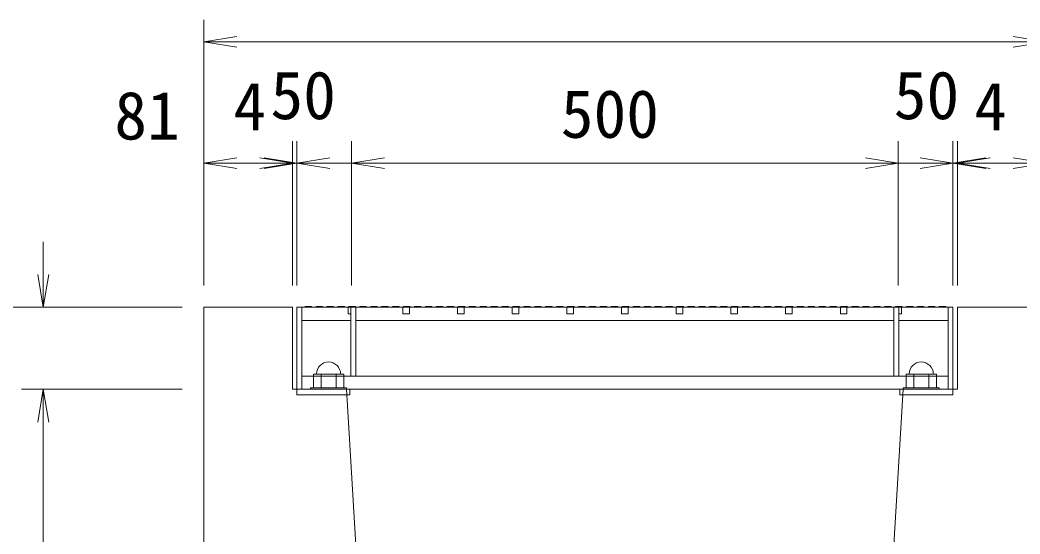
# Model space of a CAD drawing. Units: millimetres, scale not verified. Extents: x 0 to 84100, y 0 to 59400.
# Drawn here: x 15357 to 19929, y 14408 to 16759 of the extents above; entities that cross this region are included whole.
import ezdxf
from ezdxf.enums import TextEntityAlignment as Align

# ---------------------------------------------------------------- set-up
doc = ezdxf.new("R2010")
doc.units = ezdxf.units.MM
doc.header["$LTSCALE"] = 100
for name, color, linetype, lineweight in [('D-STR-DIM（寸法）', 7, 'Continuous', 18), ('D-STR-STR2（構造物）', 4, 'Continuous', 18), ('D-STR（構造物外形線）', 1, 'Continuous', 18)]:
    doc.layers.add(name, color=color, linetype=linetype, lineweight=lineweight)
doc.styles.add('ＭＳ ゴシック', font='')
doc.styles.get('ＭＳ ゴシック').set_extended_font_data('MS Gothic')

msp = doc.modelspace()

# ---------------------------------------------------------------- linework, layer by layer
at = {"layer": 'D-STR-DIM（寸法）'}
for p, q in [((16197.7, 15544.7), (16197.7, 16758.7)), ((16197.7, 16658.7), (16347.7, 16683.7)), ((16347.7, 16633.7), (16197.7, 16658.7)), ((16197.7, 16658.7), (16347.7, 16658.7)), ((19897.7, 16658.7), (16347.7, 16658.7)), ((19897.7, 16683.7), (20047.7, 16658.7)), ((20047.7, 16658.7), (19897.7, 16633.7)), ((20047.7, 16658.7), (19897.7, 16658.7)), ((16197.7, 15544.7), (16197.7, 16203.9)), ((16602.7, 15544.7), (16602.7, 16203.9)), ((16602.7, 15544.7), (16602.7, 16203.9)), ((16622.7, 15544.7), (16622.7, 16203.9)), ((16622.7, 15544.7), (16622.7, 16203.9)), ((16872.7, 15544.7), (16872.7, 16203.9)), ((16872.7, 15544.7), (16872.7, 16203.9)), ((19372.7, 15544.7), (19372.7, 16203.9)), ((19372.7, 15544.7), (19372.7, 16203.9)), ((19622.7, 15544.7), (19622.7, 16203.9)), ((19622.7, 15544.7), (19622.7, 16203.9)), ((19642.7, 15544.7), (19642.7, 16203.9)), ((19642.7, 15544.7), (19642.7, 16203.9)), ((16197.7, 16103.9), (16347.7, 16128.9)), ((16347.7, 16078.9), (16197.7, 16103.9)), ((16197.7, 16103.9), (16347.7, 16103.9)), ((16452.7, 16103.9), (16302.7, 16103.9)), ((16472.7, 16103.9), (16322.7, 16103.9)), ((16347.7, 16103.9), (16452.7, 16103.9)), ((16452.7, 16128.9), (16602.7, 16103.9)), ((16452.7, 16128.9), (16602.7, 16103.9)), ((16602.7, 16103.9), (16452.7, 16078.9)), ((16602.7, 16103.9), (16452.7, 16103.9)), ((16602.7, 16103.9), (16452.7, 16078.9)), ((16602.7, 16103.9), (16452.7, 16103.9)), ((16472.7, 16128.9), (16622.7, 16103.9)), ((16622.7, 16103.9), (16472.7, 16078.9)), ((16622.7, 16103.9), (16472.7, 16103.9)), ((16622.7, 16103.9), (16772.7, 16128.9)), ((16772.7, 16078.9), (16622.7, 16103.9)), ((16622.7, 16103.9), (16772.7, 16103.9)), ((16772.7, 16103.9), (16922.7, 16103.9)), ((16872.7, 16103.9), (17022.7, 16128.9)), ((16872.7, 16103.9), (17022.7, 16128.9)), ((17022.7, 16078.9), (16872.7, 16103.9)), ((16872.7, 16103.9), (17022.7, 16103.9)), ((17022.7, 16078.9), (16872.7, 16103.9)), ((16872.7, 16103.9), (17022.7, 16103.9)), ((17022.7, 16103.9), (19222.7, 16103.9)), ((17022.7, 16103.9), (17172.7, 16103.9)), ((19222.7, 16103.9), (19072.7, 16103.9)), ((19222.7, 16128.9), (19372.7, 16103.9)), ((19222.7, 16128.9), (19372.7, 16103.9)), ((19372.7, 16103.9), (19222.7, 16078.9)), ((19372.7, 16103.9), (19222.7, 16103.9)), ((19372.7, 16103.9), (19222.7, 16078.9)), ((19372.7, 16103.9), (19222.7, 16103.9)), ((19472.7, 16103.9), (19322.7, 16103.9)), ((19472.7, 16128.9), (19622.7, 16103.9)), ((19622.7, 16103.9), (19472.7, 16078.9)), ((19622.7, 16103.9), (19472.7, 16103.9)), ((19622.7, 16103.9), (19772.7, 16128.9)), ((19772.7, 16078.9), (19622.7, 16103.9)), ((19622.7, 16103.9), (19772.7, 16103.9)), ((19642.7, 16103.9), (19792.7, 16128.9)), ((19642.7, 16103.9), (19792.7, 16128.9)), ((19792.7, 16078.9), (19642.7, 16103.9)), ((19642.7, 16103.9), (19792.7, 16103.9)), ((19792.7, 16078.9), (19642.7, 16103.9)), ((19642.7, 16103.9), (19792.7, 16103.9)), ((19772.7, 16103.9), (19922.7, 16103.9)), ((19792.7, 16103.9), (19942.7, 16103.9)), ((19897.7, 16103.9), (19792.7, 16103.9)), ((19897.7, 16128.9), (20047.7, 16103.9)), ((20047.7, 16103.9), (19897.7, 16078.9)), ((20047.7, 16103.9), (19897.7, 16103.9)), ((15462.9, 15594.7), (15462.9, 15744.7)), ((15462.9, 15444.7), (15437.9, 15594.7)), ((15487.9, 15594.7), (15462.9, 15444.7)), ((15462.9, 15444.7), (15462.9, 15594.7)), ((16097.7, 15444.7), (14849.4, 15444.7)), ((16097.7, 15444.7), (15362.9, 15444.7)), ((16837, 15139.7), (16698.4, 15139.7)), ((16698.4, 15139.7), (16698.4, 15077.2)), ((16733.1, 15077.2), (16733.1, 15139.7)), ((16802.4, 15077.2), (16802.4, 15139.7)), ((16837, 15077.2), (16837, 15139.7)), ((19408.4, 15139.7), (19547, 15139.7)), ((19408.4, 15077.2), (19408.4, 15139.7)), ((19443.1, 15077.2), (19443.1, 15139.7)), ((19512.4, 15077.2), (19512.4, 15139.7)), ((19547, 15139.7), (19547, 15077.2)), ((16097.7, 15069.7), (15362.9, 15069.7)), ((16097.7, 15069.7), (15362.9, 15069.7)), ((15437.9, 14919.7), (15462.9, 15069.7)), ((15437.9, 14919.7), (15462.9, 15069.7)), ((15462.9, 15069.7), (15487.9, 14919.7)), ((15462.9, 15069.7), (15462.9, 14919.7)), ((15462.9, 15069.7), (15487.9, 14919.7)), ((15462.9, 15069.7), (15462.9, 14919.7)), ((16850.2, 15077.2), (16685.2, 15077.2)), ((16685.2, 15077.2), (16685.2, 15069.7)), ((16685.2, 15069.7), (16767.7, 15069.7)), ((16698.4, 15077.2), (16837, 15077.2)), ((16767.7, 15069.7), (16850.2, 15069.7)), ((16850.2, 15069.7), (16850.2, 15077.2)), ((19395.2, 15077.2), (19560.2, 15077.2)), ((19395.2, 15069.7), (19395.2, 15077.2)), ((19477.7, 15069.7), (19395.2, 15069.7)), ((19547, 15077.2), (19408.4, 15077.2)), ((19560.2, 15069.7), (19477.7, 15069.7)), ((19560.2, 15077.2), (19560.2, 15069.7)), ((15462.9, 14919.7), (15462.9, 14769.7)), ((15462.9, 14919.7), (15462.9, 12344.7))]:
    msp.add_line(p, q, dxfattribs=at)
for centre in [(16767.7, 15139.7), (19477.7, 15139.7)]:
    msp.add_arc(centre, 55, 0, 180, dxfattribs=at)
at = {"layer": 'D-STR-STR2（構造物）'}
for p, q in [((16645.2, 15444.7), (16622.7, 15444.7)), ((16622.7, 15444.7), (16622.7, 15044.7)), ((16645.2, 15119.7), (16645.2, 15444.7)), ((16645.2, 15444.7), (16645.2, 15069.7)), ((16645.2, 15444.7), (16870.2, 15444.7)), ((16660.2, 15448.2), (16660.2, 15444.7)), ((16690.2, 15448.2), (16660.2, 15448.2)), ((16690.2, 15444.7), (16690.2, 15448.2)), ((16710.2, 15448.2), (16710.2, 15444.7)), ((16740.2, 15448.2), (16710.2, 15448.2)), ((16740.2, 15444.7), (16740.2, 15448.2)), ((16760.2, 15448.2), (16760.2, 15444.7)), ((16790.2, 15448.2), (16760.2, 15448.2)), ((16790.2, 15444.7), (16790.2, 15448.2)), ((16810.2, 15448.2), (16810.2, 15444.7)), ((16840.2, 15448.2), (16810.2, 15448.2)), ((16840.2, 15444.7), (16840.2, 15448.2)), ((16857.7, 15414.7), (16857.7, 15444.7)), ((16857.7, 15444.7), (16870.2, 15444.7)), ((16870.2, 15414.7), (16857.7, 15414.7)), ((16860.2, 15448.2), (16860.2, 15444.7)), ((16890.2, 15448.2), (16860.2, 15448.2)), ((16870.2, 15444.7), (16870.2, 15129.7)), ((16892.7, 15444.7), (16870.2, 15444.7)), ((16870.2, 15444.7), (16870.2, 15129.7)), ((16870.2, 15444.7), (16887.7, 15444.7)), ((16870.2, 15444.7), (16892.7, 15444.7)), ((16890.2, 15444.7), (16890.2, 15448.2)), ((16892.7, 15444.7), (16892.7, 15129.7)), ((16892.7, 15129.7), (16892.7, 15444.7)), ((16892.7, 15444.7), (19352.7, 15444.7)), ((16910.2, 15448.2), (16910.2, 15444.7)), ((16940.2, 15448.2), (16910.2, 15448.2)), ((16940.2, 15444.7), (16940.2, 15448.2)), ((16960.2, 15448.2), (16960.2, 15444.7)), ((16990.2, 15448.2), (16960.2, 15448.2)), ((16990.2, 15444.7), (16990.2, 15448.2)), ((17010.2, 15448.2), (17010.2, 15444.7)), ((17040.2, 15448.2), (17010.2, 15448.2)), ((17040.2, 15444.7), (17040.2, 15448.2)), ((17060.2, 15448.2), (17060.2, 15444.7)), ((17090.2, 15448.2), (17060.2, 15448.2)), ((17090.2, 15444.7), (17090.2, 15448.2)), ((17107.7, 15414.7), (17107.7, 15444.7)), ((17107.7, 15444.7), (17137.7, 15444.7)), ((17137.7, 15414.7), (17107.7, 15414.7)), ((17110.2, 15448.2), (17110.2, 15444.7)), ((17140.2, 15448.2), (17110.2, 15448.2)), ((17137.7, 15444.7), (17137.7, 15414.7)), ((17140.2, 15444.7), (17140.2, 15448.2)), ((17160.2, 15448.2), (17160.2, 15444.7)), ((17190.2, 15448.2), (17160.2, 15448.2)), ((17190.2, 15444.7), (17190.2, 15448.2)), ((17210.2, 15448.2), (17210.2, 15444.7)), ((17240.2, 15448.2), (17210.2, 15448.2)), ((17240.2, 15444.7), (17240.2, 15448.2)), ((17260.2, 15448.2), (17260.2, 15444.7)), ((17290.2, 15448.2), (17260.2, 15448.2)), ((17290.2, 15444.7), (17290.2, 15448.2)), ((17310.2, 15448.2), (17310.2, 15444.7)), ((17340.2, 15448.2), (17310.2, 15448.2)), ((17340.2, 15444.7), (17340.2, 15448.2)), ((17357.7, 15414.7), (17357.7, 15444.7)), ((17357.7, 15444.7), (17387.7, 15444.7)), ((17387.7, 15414.7), (17357.7, 15414.7)), ((17360.2, 15448.2), (17360.2, 15444.7)), ((17390.2, 15448.2), (17360.2, 15448.2)), ((17387.7, 15444.7), (17387.7, 15414.7)), ((17390.2, 15444.7), (17390.2, 15448.2)), ((17410.2, 15448.2), (17410.2, 15444.7)), ((17440.2, 15448.2), (17410.2, 15448.2)), ((17440.2, 15444.7), (17440.2, 15448.2)), ((17460.2, 15448.2), (17460.2, 15444.7)), ((17490.2, 15448.2), (17460.2, 15448.2)), ((17490.2, 15444.7), (17490.2, 15448.2)), ((17510.2, 15448.2), (17510.2, 15444.7)), ((17540.2, 15448.2), (17510.2, 15448.2)), ((17540.2, 15444.7), (17540.2, 15448.2)), ((17560.2, 15448.2), (17560.2, 15444.7)), ((17590.2, 15448.2), (17560.2, 15448.2)), ((17590.2, 15444.7), (17590.2, 15448.2)), ((17607.7, 15414.7), (17607.7, 15444.7)), ((17607.7, 15444.7), (17637.7, 15444.7)), ((17637.7, 15414.7), (17607.7, 15414.7)), ((17610.2, 15448.2), (17610.2, 15444.7)), ((17640.2, 15448.2), (17610.2, 15448.2)), ((17637.7, 15444.7), (17637.7, 15414.7)), ((17640.2, 15444.7), (17640.2, 15448.2)), ((17660.2, 15448.2), (17660.2, 15444.7)), ((17690.2, 15448.2), (17660.2, 15448.2)), ((17690.2, 15444.7), (17690.2, 15448.2)), ((17710.2, 15448.2), (17710.2, 15444.7)), ((17740.2, 15448.2), (17710.2, 15448.2)), ((17740.2, 15444.7), (17740.2, 15448.2)), ((17760.2, 15448.2), (17760.2, 15444.7)), ((17790.2, 15448.2), (17760.2, 15448.2)), ((17790.2, 15444.7), (17790.2, 15448.2)), ((17810.2, 15448.2), (17810.2, 15444.7)), ((17840.2, 15448.2), (17810.2, 15448.2)), ((17840.2, 15444.7), (17840.2, 15448.2)), ((17857.7, 15414.7), (17857.7, 15444.7)), ((17857.7, 15444.7), (17887.7, 15444.7)), ((17887.7, 15414.7), (17857.7, 15414.7)), ((17860.2, 15448.2), (17860.2, 15444.7)), ((17890.2, 15448.2), (17860.2, 15448.2)), ((17887.7, 15444.7), (17887.7, 15414.7)), ((17890.2, 15444.7), (17890.2, 15448.2)), ((17910.2, 15448.2), (17910.2, 15444.7)), ((17940.2, 15448.2), (17910.2, 15448.2)), ((17940.2, 15444.7), (17940.2, 15448.2)), ((17960.2, 15448.2), (17960.2, 15444.7)), ((17990.2, 15448.2), (17960.2, 15448.2)), ((17990.2, 15444.7), (17990.2, 15448.2)), ((18010.2, 15448.2), (18010.2, 15444.7)), ((18040.2, 15448.2), (18010.2, 15448.2)), ((18040.2, 15444.7), (18040.2, 15448.2)), ((18060.2, 15448.2), (18060.2, 15444.7)), ((18090.2, 15448.2), (18060.2, 15448.2)), ((18090.2, 15444.7), (18090.2, 15448.2)), ((18107.7, 15414.7), (18107.7, 15444.7)), ((18107.7, 15444.7), (18137.7, 15444.7)), ((18137.7, 15414.7), (18107.7, 15414.7)), ((18110.2, 15448.2), (18110.2, 15444.7)), ((18140.2, 15448.2), (18110.2, 15448.2)), ((18137.7, 15444.7), (18137.7, 15414.7)), ((18140.2, 15444.7), (18140.2, 15448.2)), ((18160.2, 15448.2), (18160.2, 15444.7)), ((18190.2, 15448.2), (18160.2, 15448.2)), ((18190.2, 15444.7), (18190.2, 15448.2)), ((18210.2, 15448.2), (18210.2, 15444.7)), ((18240.2, 15448.2), (18210.2, 15448.2)), ((18240.2, 15444.7), (18240.2, 15448.2)), ((18260.2, 15448.2), (18260.2, 15444.7)), ((18290.2, 15448.2), (18260.2, 15448.2)), ((18290.2, 15444.7), (18290.2, 15448.2)), ((18310.2, 15448.2), (18310.2, 15444.7)), ((18340.2, 15448.2), (18310.2, 15448.2)), ((18340.2, 15444.7), (18340.2, 15448.2)), ((18357.7, 15414.7), (18357.7, 15444.7)), ((18357.7, 15444.7), (18387.7, 15444.7)), ((18387.7, 15414.7), (18357.7, 15414.7)), ((18360.2, 15448.2), (18360.2, 15444.7)), ((18390.2, 15448.2), (18360.2, 15448.2)), ((18387.7, 15444.7), (18387.7, 15414.7)), ((18390.2, 15444.7), (18390.2, 15448.2)), ((18410.2, 15448.2), (18410.2, 15444.7)), ((18440.2, 15448.2), (18410.2, 15448.2)), ((18440.2, 15444.7), (18440.2, 15448.2)), ((18460.2, 15448.2), (18460.2, 15444.7)), ((18490.2, 15448.2), (18460.2, 15448.2)), ((18490.2, 15444.7), (18490.2, 15448.2)), ((18510.2, 15448.2), (18510.2, 15444.7)), ((18540.2, 15448.2), (18510.2, 15448.2)), ((18540.2, 15444.7), (18540.2, 15448.2)), ((18560.2, 15448.2), (18560.2, 15444.7)), ((18590.2, 15448.2), (18560.2, 15448.2)), ((18590.2, 15444.7), (18590.2, 15448.2)), ((18607.7, 15414.7), (18607.7, 15444.7)), ((18607.7, 15444.7), (18637.7, 15444.7)), ((18637.7, 15414.7), (18607.7, 15414.7)), ((18610.2, 15448.2), (18610.2, 15444.7)), ((18640.2, 15448.2), (18610.2, 15448.2)), ((18637.7, 15444.7), (18637.7, 15414.7)), ((18640.2, 15444.7), (18640.2, 15448.2)), ((18660.2, 15448.2), (18660.2, 15444.7)), ((18690.2, 15448.2), (18660.2, 15448.2)), ((18690.2, 15444.7), (18690.2, 15448.2)), ((18710.2, 15448.2), (18710.2, 15444.7)), ((18740.2, 15448.2), (18710.2, 15448.2)), ((18740.2, 15444.7), (18740.2, 15448.2)), ((18760.2, 15448.2), (18760.2, 15444.7)), ((18790.2, 15448.2), (18760.2, 15448.2)), ((18790.2, 15444.7), (18790.2, 15448.2)), ((18810.2, 15448.2), (18810.2, 15444.7)), ((18840.2, 15448.2), (18810.2, 15448.2)), ((18840.2, 15444.7), (18840.2, 15448.2)), ((18857.7, 15414.7), (18857.7, 15444.7)), ((18857.7, 15444.7), (18887.7, 15444.7)), ((18887.7, 15414.7), (18857.7, 15414.7)), ((18860.2, 15448.2), (18860.2, 15444.7)), ((18890.2, 15448.2), (18860.2, 15448.2)), ((18887.7, 15444.7), (18887.7, 15414.7)), ((18890.2, 15444.7), (18890.2, 15448.2)), ((18910.2, 15448.2), (18910.2, 15444.7)), ((18940.2, 15448.2), (18910.2, 15448.2)), ((18940.2, 15444.7), (18940.2, 15448.2)), ((18960.2, 15448.2), (18960.2, 15444.7)), ((18990.2, 15448.2), (18960.2, 15448.2)), ((18990.2, 15444.7), (18990.2, 15448.2)), ((19010.2, 15448.2), (19010.2, 15444.7)), ((19040.2, 15448.2), (19010.2, 15448.2)), ((19040.2, 15444.7), (19040.2, 15448.2)), ((19060.2, 15448.2), (19060.2, 15444.7)), ((19090.2, 15448.2), (19060.2, 15448.2)), ((19090.2, 15444.7), (19090.2, 15448.2)), ((19107.7, 15414.7), (19107.7, 15444.7)), ((19107.7, 15444.7), (19137.7, 15444.7)), ((19137.7, 15414.7), (19107.7, 15414.7)), ((19110.2, 15448.2), (19110.2, 15444.7)), ((19140.2, 15448.2), (19110.2, 15448.2)), ((19137.7, 15444.7), (19137.7, 15414.7)), ((19140.2, 15444.7), (19140.2, 15448.2)), ((19160.2, 15448.2), (19160.2, 15444.7)), ((19190.2, 15448.2), (19160.2, 15448.2)), ((19190.2, 15444.7), (19190.2, 15448.2)), ((19210.2, 15448.2), (19210.2, 15444.7)), ((19240.2, 15448.2), (19210.2, 15448.2)), ((19240.2, 15444.7), (19240.2, 15448.2)), ((19260.2, 15448.2), (19260.2, 15444.7)), ((19290.2, 15448.2), (19260.2, 15448.2)), ((19290.2, 15444.7), (19290.2, 15448.2)), ((19310.2, 15448.2), (19310.2, 15444.7)), ((19340.2, 15448.2), (19310.2, 15448.2)), ((19340.2, 15444.7), (19340.2, 15448.2)), ((19352.7, 15444.7), (19352.7, 15129.7)), ((19375.2, 15444.7), (19352.7, 15444.7)), ((19352.7, 15444.7), (19352.7, 15129.7)), ((19352.7, 15444.7), (19375.2, 15444.7)), ((19357.7, 15444.7), (19375.2, 15444.7)), ((19360.2, 15448.2), (19360.2, 15444.7)), ((19390.2, 15448.2), (19360.2, 15448.2)), ((19375.2, 15444.7), (19375.2, 15129.7)), ((19375.2, 15129.7), (19375.2, 15444.7)), ((19375.2, 15444.7), (19387.7, 15444.7)), ((19375.2, 15444.7), (19600.2, 15444.7)), ((19387.7, 15414.7), (19375.2, 15414.7)), ((19387.7, 15444.7), (19387.7, 15414.7)), ((19390.2, 15444.7), (19390.2, 15448.2)), ((19410.2, 15448.2), (19410.2, 15444.7)), ((19440.2, 15448.2), (19410.2, 15448.2)), ((19440.2, 15444.7), (19440.2, 15448.2)), ((19460.2, 15448.2), (19460.2, 15444.7)), ((19490.2, 15448.2), (19460.2, 15448.2)), ((19490.2, 15444.7), (19490.2, 15448.2)), ((19510.2, 15448.2), (19510.2, 15444.7)), ((19540.2, 15448.2), (19510.2, 15448.2)), ((19540.2, 15444.7), (19540.2, 15448.2)), ((19560.2, 15448.2), (19560.2, 15444.7)), ((19590.2, 15448.2), (19560.2, 15448.2)), ((19590.2, 15444.7), (19590.2, 15448.2)), ((19600.2, 15444.7), (19622.7, 15444.7)), ((19600.2, 15119.7), (19600.2, 15444.7)), ((19600.2, 15444.7), (19600.2, 15069.7)), ((19622.7, 15444.7), (19622.7, 15044.7)), ((19622.7, 15444.7), (19622.7, 15119.7)), ((16645.2, 15384.7), (16870.2, 15384.7)), ((16892.7, 15384.7), (19352.7, 15384.7)), ((19375.2, 15384.7), (19600.2, 15384.7)), ((16645.2, 15129.7), (16870.2, 15129.7)), ((16870.2, 15129.7), (16892.7, 15129.7)), ((16870.2, 15129.7), (16892.7, 15129.7)), ((16892.7, 15129.7), (19352.7, 15129.7)), ((19352.7, 15129.7), (19375.2, 15129.7)), ((19352.7, 15129.7), (19375.2, 15129.7)), ((19375.2, 15129.7), (19600.2, 15129.7)), ((16622.7, 15069.7), (16622.7, 15044.7)), ((16865.2, 15044.7), (16622.7, 15044.7)), ((16645.2, 15069.7), (19600.2, 15069.7)), ((16865.2, 15069.7), (16865.2, 15044.7)), ((16865.2, 15044.7), (16865.2, 15069.7)), ((19380.2, 15069.7), (19380.2, 15044.7)), ((19380.2, 15044.7), (19380.2, 15069.7)), ((19380.2, 15044.7), (19622.7, 15044.7)), ((19622.7, 15069.7), (19622.7, 15044.7))]:
    msp.add_line(p, q, dxfattribs=at)
at = {"layer": 'D-STR（構造物外形線）'}
for p, q in [((16197.7, 15444.7), (16197.7, 14344.7)), ((16602.7, 15444.7), (16197.7, 15444.7)), ((16602.7, 15069.7), (16602.7, 15444.7)), ((19642.7, 15069.7), (19642.7, 15444.7)), ((20047.7, 15444.7), (19642.7, 15444.7)), ((16850.2, 15069.7), (16602.7, 15069.7)), ((16850.2, 15069.7), (17008.6, 12429.7)), ((19236.8, 12429.7), (19395.2, 15069.7)), ((19395.2, 15069.7), (19642.7, 15069.7))]:
    msp.add_line(p, q, dxfattribs=at)

# ---------------------------------------------------------------- texts
at = {"layer": 'D-STR-DIM（寸法）', "style": 'ＭＳ ゴシック'}
for s, p in [('50', (16502, 16239.2)), ('50', (19352, 16239.2)), ('4', (16332.3, 16187.7)), ('4', (19719.8, 16187.7)), ('81', (15788.1, 16146.1)), ('500', (17829.6, 16153.9))]:
    msp.add_text(s, height=219.9, dxfattribs=at).set_placement(p, align=Align.BOTTOM_LEFT)

doc.saveas('drawing.dxf')
